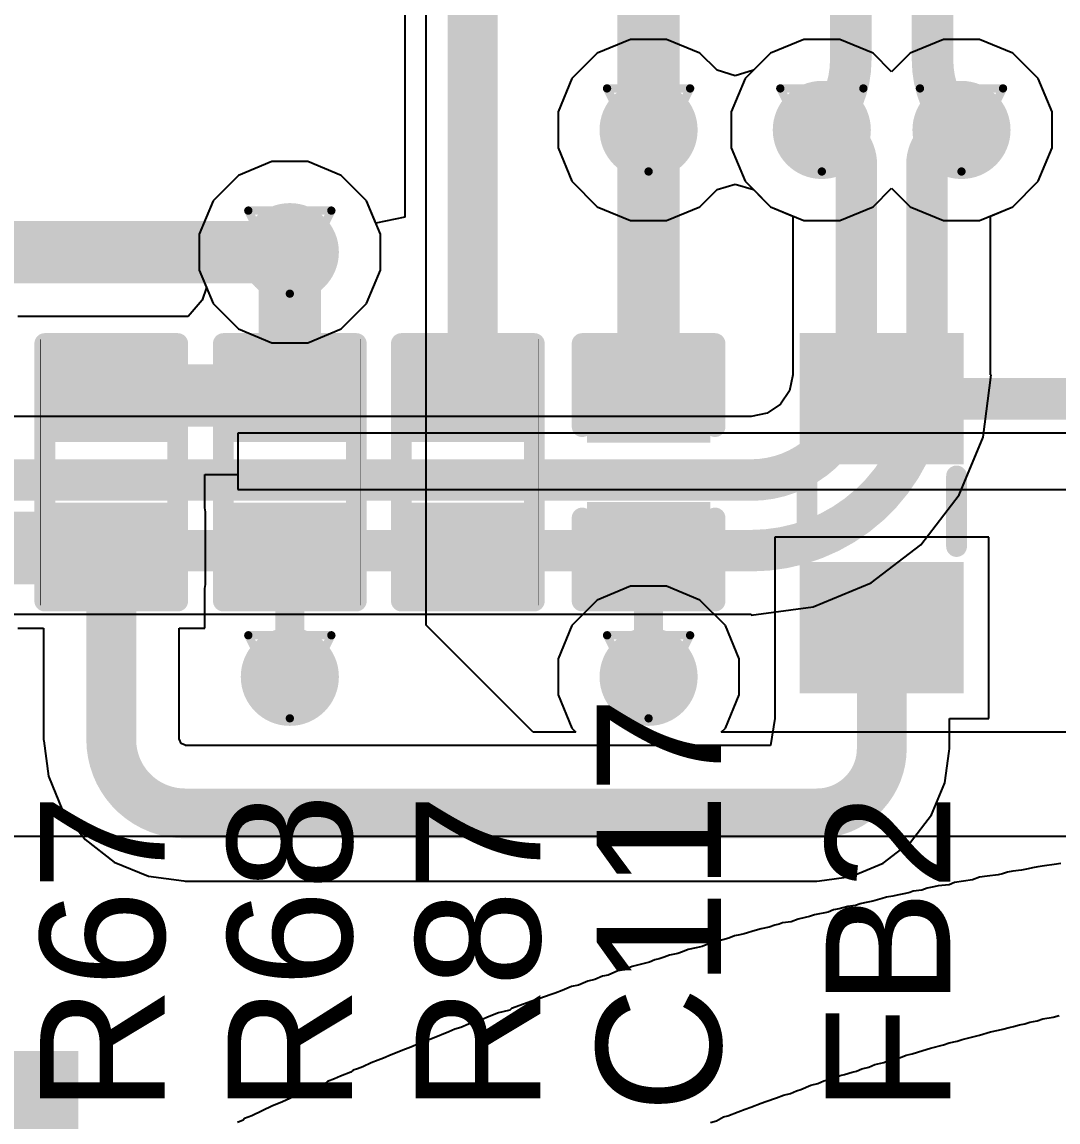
# Model space of a CAD drawing. Header units: inches. Extents: x 0 to 211, y 0 to 201.
# Drawn here: x 2.5556 to 2.8051, y 1.1262 to 1.391 of the extents above; entities that cross this region are included whole.
import ezdxf

# ---------------------------------------------------------------- set-up
doc = ezdxf.new("R2010")
doc.units = ezdxf.units.IN
doc.header["$MEASUREMENT"] = 0
for name, color, linetype in [('Bottom Layer', 5, 'Continuous'), ('Bottom Overlay', 54, 'Continuous'), ('Drill Drawing', 1, 'Continuous'), ('Layer 1', 16, 'Continuous'), ('Layer 2', 76, 'Continuous'), ('Top Layer', 1, 'Continuous'), ('Top Overlay', 2, 'Continuous'), ('Top Paste', 8, 'Continuous'), ('Top Solder', 216, 'Continuous'), ('Via Holes', 16, 'Continuous')]:
    doc.layers.add(name, color=color, linetype=linetype)
doc.styles.add('Arial', font='', dxfattribs={"height": 0.2})
doc.styles.add('Arial Black_Bold', font='', dxfattribs={"height": 0.2})
doc.styles.get('Arial').set_extended_font_data('Arial')
doc.styles.get('Arial Black_Bold').set_extended_font_data('Arial Black', bold=True)

# ---------------------------------------------------------------- blocks, each defined once
blk = doc.blocks.new('R___0402_112')
at = {"layer": 'Top Layer'}
for points in [[(-0.0275, -0.0125), (-0.0275, 0.0125), (-0.0095, 0.0125), (-0.0095, -0.0125)], [(0.0095, -0.0125), (0.0095, 0.0125), (0.0275, 0.0125), (0.0275, -0.0125)]]:
    blk.add_hatch(color=1, dxfattribs=at).paths.add_polyline_path(points)
at = {"layer": 'Top Paste'}
for points in [[(-0.0275, -0.0125), (-0.0275, 0.0125), (-0.0095, 0.0125), (-0.0095, -0.0125)], [(0.0095, -0.0125), (0.0095, 0.0125), (0.0275, 0.0125), (0.0275, -0.0125)]]:
    blk.add_hatch(color=8, dxfattribs=at).paths.add_polyline_path(points)
at = {"layer": 'Top Solder'}
for points in [[(-0.02967, -0.01467), (-0.02967, 0.01467), (-0.00733, 0.01467), (-0.00733, -0.01467)], [(0.00733, -0.01467), (0.00733, 0.01467), (0.02967, 0.01467), (0.02967, -0.01467)]]:
    blk.add_hatch(color=216, dxfattribs=at).paths.add_polyline_path(points)
at = {"layer": 'Top Overlay'}
for points in [[(-0.031, 0.016, 0.005, 0.005, 0), (-0.031, -0.016, 0.005, 0.005, 0)], [(-0.031, 0.016, 0.005, 0.005, 0), (0.031, 0.016, 0.005, 0.005, 0)], [(0.031, 0.016, 0.005, 0.005, 0), (0.031, -0.016, 0.005, 0.005, 0)], [(0.031, -0.016, 0.005, 0.005, 0), (-0.031, -0.016, 0.005, 0.005, 0)], [(-0.032, -0.017, 0.000127, 0.000127, 0), (0.032, -0.017, 0.000127, 0.000127, 0)]]:
    blk.add_lwpolyline(points, format="xyseb", dxfattribs=at)
for points in [[(-0.03225, 0.016, 0.0025, 0.0025, 1), (-0.02975, 0.016, 0.0025, 0.0025, 1)], [(-0.03225, 0.016, 0.0025, 0.0025, 1), (-0.02975, 0.016, 0.0025, 0.0025, 1)], [(0.02975, 0.016, 0.0025, 0.0025, 1), (0.03225, 0.016, 0.0025, 0.0025, 1)], [(0.02975, 0.016, 0.0025, 0.0025, 1), (0.03225, 0.016, 0.0025, 0.0025, 1)], [(-0.03225, -0.016, 0.0025, 0.0025, 1), (-0.02975, -0.016, 0.0025, 0.0025, 1)], [(-0.03225, -0.016, 0.0025, 0.0025, 1), (-0.02975, -0.016, 0.0025, 0.0025, 1)], [(0.02975, -0.016, 0.0025, 0.0025, 1), (0.03225, -0.016, 0.0025, 0.0025, 1)], [(0.02975, -0.016, 0.0025, 0.0025, 1), (0.03225, -0.016, 0.0025, 0.0025, 1)], [(-0.03203, -0.017, 0.0000635, 0.0000635, 1), (-0.03197, -0.017, 0.0000635, 0.0000635, 1)], [(0.03197, -0.017, 0.0000635, 0.0000635, 1), (0.03203, -0.017, 0.0000635, 0.0000635, 1)]]:
    blk.add_lwpolyline(points, format="xyseb", close=True, dxfattribs=at)
blk = doc.blocks.new('R___0402_131')
at = {"layer": 'Top Layer'}
for points in [[(-0.0275, -0.0125), (-0.0275, 0.0125), (-0.0095, 0.0125), (-0.0095, -0.0125)], [(0.0095, -0.0125), (0.0095, 0.0125), (0.0275, 0.0125), (0.0275, -0.0125)]]:
    blk.add_hatch(color=1, dxfattribs=at).paths.add_polyline_path(points)
at = {"layer": 'Top Paste'}
for points in [[(-0.0275, -0.0125), (-0.0275, 0.0125), (-0.0095, 0.0125), (-0.0095, -0.0125)], [(0.0095, -0.0125), (0.0095, 0.0125), (0.0275, 0.0125), (0.0275, -0.0125)]]:
    blk.add_hatch(color=8, dxfattribs=at).paths.add_polyline_path(points)
at = {"layer": 'Top Solder'}
for points in [[(-0.02967, -0.01467), (-0.02967, 0.01467), (-0.00733, 0.01467), (-0.00733, -0.01467)], [(0.00733, -0.01467), (0.00733, 0.01467), (0.02967, 0.01467), (0.02967, -0.01467)]]:
    blk.add_hatch(color=216, dxfattribs=at).paths.add_polyline_path(points)
at = {"layer": 'Top Overlay'}
for points in [[(-0.031, 0.016, 0.005, 0.005, 0), (-0.031, -0.016, 0.005, 0.005, 0)], [(-0.031, 0.016, 0.005, 0.005, 0), (0.031, 0.016, 0.005, 0.005, 0)], [(0.031, 0.016, 0.005, 0.005, 0), (0.031, -0.016, 0.005, 0.005, 0)], [(-0.031, -0.016, 0.005, 0.005, 0), (0.031, -0.016, 0.005, 0.005, 0)], [(-0.032, -0.017, 0.000127, 0.000127, 0), (0.032, -0.017, 0.000127, 0.000127, 0)]]:
    blk.add_lwpolyline(points, format="xyseb", dxfattribs=at)
for points in [[(-0.03225, 0.016, 0.0025, 0.0025, 1), (-0.02975, 0.016, 0.0025, 0.0025, 1)], [(-0.03225, 0.016, 0.0025, 0.0025, 1), (-0.02975, 0.016, 0.0025, 0.0025, 1)], [(0.02975, 0.016, 0.0025, 0.0025, 1), (0.03225, 0.016, 0.0025, 0.0025, 1)], [(0.02975, 0.016, 0.0025, 0.0025, 1), (0.03225, 0.016, 0.0025, 0.0025, 1)], [(-0.03225, -0.016, 0.0025, 0.0025, 1), (-0.02975, -0.016, 0.0025, 0.0025, 1)], [(-0.03225, -0.016, 0.0025, 0.0025, 1), (-0.02975, -0.016, 0.0025, 0.0025, 1)], [(0.02975, -0.016, 0.0025, 0.0025, 1), (0.03225, -0.016, 0.0025, 0.0025, 1)], [(0.02975, -0.016, 0.0025, 0.0025, 1), (0.03225, -0.016, 0.0025, 0.0025, 1)], [(-0.03203, -0.017, 0.0000635, 0.0000635, 1), (-0.03197, -0.017, 0.0000635, 0.0000635, 1)], [(0.03197, -0.017, 0.0000635, 0.0000635, 1), (0.03203, -0.017, 0.0000635, 0.0000635, 1)]]:
    blk.add_lwpolyline(points, format="xyseb", close=True, dxfattribs=at)
blk = doc.blocks.new('R___0402_132')
at = {"layer": 'Top Layer'}
for points in [[(-0.0275, -0.0125), (-0.0275, 0.0125), (-0.0095, 0.0125), (-0.0095, -0.0125)], [(0.0095, -0.0125), (0.0095, 0.0125), (0.0275, 0.0125), (0.0275, -0.0125)]]:
    blk.add_hatch(color=1, dxfattribs=at).paths.add_polyline_path(points)
at = {"layer": 'Top Paste'}
for points in [[(-0.0275, -0.0125), (-0.0275, 0.0125), (-0.0095, 0.0125), (-0.0095, -0.0125)], [(0.0095, -0.0125), (0.0095, 0.0125), (0.0275, 0.0125), (0.0275, -0.0125)]]:
    blk.add_hatch(color=8, dxfattribs=at).paths.add_polyline_path(points)
at = {"layer": 'Top Solder'}
for points in [[(-0.02967, -0.01467), (-0.02967, 0.01467), (-0.00733, 0.01467), (-0.00733, -0.01467)], [(0.00733, -0.01467), (0.00733, 0.01467), (0.02967, 0.01467), (0.02967, -0.01467)]]:
    blk.add_hatch(color=216, dxfattribs=at).paths.add_polyline_path(points)
at = {"layer": 'Top Overlay'}
for points in [[(-0.031, -0.016, 0.005, 0.005, 0), (-0.031, 0.016, 0.005, 0.005, 0)], [(0.031, 0.016, 0.005, 0.005, 0), (-0.031, 0.016, 0.005, 0.005, 0)], [(0.031, -0.016, 0.005, 0.005, 0), (0.031, 0.016, 0.005, 0.005, 0)], [(0.031, -0.016, 0.005, 0.005, 0), (-0.031, -0.016, 0.005, 0.005, 0)], [(0.032, -0.017, 0.000127, 0.000127, 0), (-0.032, -0.017, 0.000127, 0.000127, 0)]]:
    blk.add_lwpolyline(points, format="xyseb", dxfattribs=at)
for points in [[(-0.03225, 0.016, 0.0025, 0.0025, 1), (-0.02975, 0.016, 0.0025, 0.0025, 1)], [(-0.03225, 0.016, 0.0025, 0.0025, 1), (-0.02975, 0.016, 0.0025, 0.0025, 1)], [(0.02975, 0.016, 0.0025, 0.0025, 1), (0.03225, 0.016, 0.0025, 0.0025, 1)], [(0.02975, 0.016, 0.0025, 0.0025, 1), (0.03225, 0.016, 0.0025, 0.0025, 1)], [(-0.03225, -0.016, 0.0025, 0.0025, 1), (-0.02975, -0.016, 0.0025, 0.0025, 1)], [(-0.03225, -0.016, 0.0025, 0.0025, 1), (-0.02975, -0.016, 0.0025, 0.0025, 1)], [(0.02975, -0.016, 0.0025, 0.0025, 1), (0.03225, -0.016, 0.0025, 0.0025, 1)], [(0.02975, -0.016, 0.0025, 0.0025, 1), (0.03225, -0.016, 0.0025, 0.0025, 1)], [(-0.03203, -0.017, 0.0000635, 0.0000635, 1), (-0.03197, -0.017, 0.0000635, 0.0000635, 1)], [(0.03197, -0.017, 0.0000635, 0.0000635, 1), (0.03203, -0.017, 0.0000635, 0.0000635, 1)]]:
    blk.add_lwpolyline(points, format="xyseb", close=True, dxfattribs=at)
blk = doc.blocks.new('IND_0603__1608_M_______230')
at = {"layer": 'Top Layer'}
for points in [[(-0.03937, 0.01575), (-0.01575, 0.01575), (-0.01575, -0.01575), (-0.03937, -0.01575)], [(0.01575, 0.01575), (0.03937, 0.01575), (0.03937, -0.01575), (0.01575, -0.01575)]]:
    blk.add_hatch(color=1, dxfattribs=at).paths.add_polyline_path(points)
at = {"layer": 'Top Paste'}
for points in [[(-0.03937, 0.01575), (-0.01575, 0.01575), (-0.01575, -0.01575), (-0.03937, -0.01575)], [(0.01575, 0.01575), (0.03937, 0.01575), (0.03937, -0.01575), (0.01575, -0.01575)]]:
    blk.add_hatch(color=8, dxfattribs=at).paths.add_polyline_path(points)
at = {"layer": 'Top Solder'}
for points in [[(-0.04337, 0.01975), (-0.01175, 0.01975), (-0.01175, -0.01975), (-0.04337, -0.01975)], [(0.01175, 0.01975), (0.04337, 0.01975), (0.04337, -0.01975), (0.01175, -0.01975)]]:
    blk.add_hatch(color=216, dxfattribs=at).paths.add_polyline_path(points)
at = {"layer": 'Top Overlay'}
for points in [[(0.009, 0.018, 0.005, 0.005, 0), (-0.008, 0.018, 0.005, 0.005, 0)], [(0.009, -0.018, 0.005, 0.005, 0), (-0.008, -0.018, 0.005, 0.005, 0)]]:
    blk.add_lwpolyline(points, format="xyseb", dxfattribs=at)
for points in [[(-0.00925, 0.018, 0.0025, 0.0025, 1), (-0.00675, 0.018, 0.0025, 0.0025, 1)], [(0.00775, 0.018, 0.0025, 0.0025, 1), (0.01025, 0.018, 0.0025, 0.0025, 1)], [(-0.00925, -0.018, 0.0025, 0.0025, 1), (-0.00675, -0.018, 0.0025, 0.0025, 1)], [(0.00775, -0.018, 0.0025, 0.0025, 1), (0.01025, -0.018, 0.0025, 0.0025, 1)]]:
    blk.add_lwpolyline(points, format="xyseb", close=True, dxfattribs=at)
blk = doc.blocks.new('C___0402_273')
at = {"layer": 'Top Layer'}
for points in [[(-0.0275, -0.0125), (-0.0275, 0.0125), (-0.0095, 0.0125), (-0.0095, -0.0125)], [(0.0095, -0.0125), (0.0095, 0.0125), (0.0275, 0.0125), (0.0275, -0.0125)]]:
    blk.add_hatch(color=1, dxfattribs=at).paths.add_polyline_path(points)
at = {"layer": 'Top Paste'}
for points in [[(-0.0275, -0.0125), (-0.0275, 0.0125), (-0.0095, 0.0125), (-0.0095, -0.0125)], [(0.0095, -0.0125), (0.0095, 0.0125), (0.0275, 0.0125), (0.0275, -0.0125)]]:
    blk.add_hatch(color=8, dxfattribs=at).paths.add_polyline_path(points)
at = {"layer": 'Top Solder'}
for points in [[(-0.02986, -0.01486), (-0.02986, 0.01486), (-0.00714, 0.01486), (-0.00714, -0.01486)], [(0.00714, -0.01486), (0.00714, 0.01486), (0.02986, 0.01486), (0.02986, -0.01486)]]:
    blk.add_hatch(color=216, dxfattribs=at).paths.add_polyline_path(points)
at = {"layer": 'Top Overlay'}
for points in [[(-0.031, 0.016, 0.005, 0.005, 0), (-0.011, 0.016, 0.005, 0.005, 0)], [(-0.031, 0.016, 0.005, 0.005, 0), (-0.031, -0.016, 0.005, 0.005, 0)], [(0.011, 0.016, 0.005, 0.005, 0), (0.031, 0.016, 0.005, 0.005, 0)], [(0.031, 0.016, 0.005, 0.005, 0), (0.031, -0.016, 0.005, 0.005, 0)], [(-0.011, -0.016, 0.005, 0.005, 0), (-0.031, -0.016, 0.005, 0.005, 0)], [(0.031, -0.016, 0.005, 0.005, 0), (0.011, -0.016, 0.005, 0.005, 0)]]:
    blk.add_lwpolyline(points, format="xyseb", dxfattribs=at)
for points in [[(-0.03225, 0.016, 0.0025, 0.0025, 1), (-0.02975, 0.016, 0.0025, 0.0025, 1)], [(-0.03225, 0.016, 0.0025, 0.0025, 1), (-0.02975, 0.016, 0.0025, 0.0025, 1)], [(-0.01225, 0.016, 0.0025, 0.0025, 1), (-0.00975, 0.016, 0.0025, 0.0025, 1)], [(0.00975, 0.016, 0.0025, 0.0025, 1), (0.01225, 0.016, 0.0025, 0.0025, 1)], [(0.02975, 0.016, 0.0025, 0.0025, 1), (0.03225, 0.016, 0.0025, 0.0025, 1)], [(0.02975, 0.016, 0.0025, 0.0025, 1), (0.03225, 0.016, 0.0025, 0.0025, 1)], [(-0.03225, -0.016, 0.0025, 0.0025, 1), (-0.02975, -0.016, 0.0025, 0.0025, 1)], [(-0.03225, -0.016, 0.0025, 0.0025, 1), (-0.02975, -0.016, 0.0025, 0.0025, 1)], [(-0.01225, -0.016, 0.0025, 0.0025, 1), (-0.00975, -0.016, 0.0025, 0.0025, 1)], [(0.00975, -0.016, 0.0025, 0.0025, 1), (0.01225, -0.016, 0.0025, 0.0025, 1)], [(0.02975, -0.016, 0.0025, 0.0025, 1), (0.03225, -0.016, 0.0025, 0.0025, 1)], [(0.02975, -0.016, 0.0025, 0.0025, 1), (0.03225, -0.016, 0.0025, 0.0025, 1)]]:
    blk.add_lwpolyline(points, format="xyseb", close=True, dxfattribs=at)

msp = doc.modelspace()

# ---------------------------------------------------------------- hatches: boundary and pattern name
at = {"layer": 'Bottom Layer'}
h = msp.add_hatch(color=5, dxfattribs=at)
edge = h.paths.add_edge_path()
edge.add_arc((2.70652, 1.365), 0.01181, 0, 360)
h = msp.add_hatch(color=5, dxfattribs=at)
edge = h.paths.add_edge_path()
edge.add_arc((2.74823, 1.365), 0.01181, 0, 360)
h = msp.add_hatch(color=5, dxfattribs=at)
edge = h.paths.add_edge_path()
edge.add_arc((2.78186, 1.365), 0.01181, 0, 360)
h = msp.add_hatch(color=5, dxfattribs=at)
edge = h.paths.add_edge_path()
edge.add_arc((2.62014, 1.33558), 0.01181, 0, 360)
h = msp.add_hatch(color=5, dxfattribs=at)
edge = h.paths.add_edge_path()
edge.add_arc((2.62014, 1.23334), 0.01181, 0, 360)
h = msp.add_hatch(color=5, dxfattribs=at)
edge = h.paths.add_edge_path()
edge.add_arc((2.70652, 1.23334), 0.01181, 0, 360)
at = {"layer": 'Layer 1'}
h = msp.add_hatch(color=16, dxfattribs=at)
edge = h.paths.add_edge_path()
edge.add_arc((2.70652, 1.365), 0.01181, 0, 360)
h = msp.add_hatch(color=16, dxfattribs=at)
edge = h.paths.add_edge_path()
edge.add_arc((2.74823, 1.365), 0.01181, 0, 360)
h = msp.add_hatch(color=16, dxfattribs=at)
edge = h.paths.add_edge_path()
edge.add_arc((2.78186, 1.365), 0.01181, 0, 360)
h = msp.add_hatch(color=16, dxfattribs=at)
edge = h.paths.add_edge_path()
edge.add_arc((2.62014, 1.33558), 0.01181, 0, 360)
h = msp.add_hatch(color=16, dxfattribs=at)
edge = h.paths.add_edge_path()
edge.add_arc((2.62014, 1.23334), 0.01181, 0, 360)
h = msp.add_hatch(color=16, dxfattribs=at)
edge = h.paths.add_edge_path()
edge.add_arc((2.70652, 1.23334), 0.01181, 0, 360)
at = {"layer": 'Layer 2'}
h = msp.add_hatch(color=76, dxfattribs=at)
edge = h.paths.add_edge_path()
edge.add_arc((2.70652, 1.365), 0.01181, 0, 360)
h = msp.add_hatch(color=76, dxfattribs=at)
edge = h.paths.add_edge_path()
edge.add_arc((2.74823, 1.365), 0.01181, 0, 360)
h = msp.add_hatch(color=76, dxfattribs=at)
edge = h.paths.add_edge_path()
edge.add_arc((2.78186, 1.365), 0.01181, 0, 360)
h = msp.add_hatch(color=76, dxfattribs=at)
edge = h.paths.add_edge_path()
edge.add_arc((2.62014, 1.33558), 0.01181, 0, 360)
h = msp.add_hatch(color=76, dxfattribs=at)
edge = h.paths.add_edge_path()
edge.add_arc((2.62014, 1.23334), 0.01181, 0, 360)
h = msp.add_hatch(color=76, dxfattribs=at)
edge = h.paths.add_edge_path()
edge.add_arc((2.70652, 1.23334), 0.01181, 0, 360)
at = {"layer": 'Top Layer'}
h = msp.add_hatch(color=1, dxfattribs=at)
edge = h.paths.add_edge_path()
edge.add_arc((2.70652, 1.365), 0.01181, 0, 360)
h = msp.add_hatch(color=1, dxfattribs=at)
edge = h.paths.add_edge_path()
edge.add_arc((2.74823, 1.365), 0.01181, 0, 360)
h = msp.add_hatch(color=1, dxfattribs=at)
edge = h.paths.add_edge_path()
edge.add_arc((2.78186, 1.365), 0.01181, 0, 360)
h = msp.add_hatch(color=1, dxfattribs=at)
edge = h.paths.add_edge_path()
edge.add_arc((2.62014, 1.33558), 0.01181, 0, 360)
msp.add_hatch(color=1, dxfattribs=at).paths.add_polyline_path([(2.422, 1.25558), (2.58964, 1.25558), (2.58964, 1.27308), (2.422, 1.27308)])
h = msp.add_hatch(color=1, dxfattribs=at)
edge = h.paths.add_edge_path()
edge.add_arc((2.62014, 1.23334), 0.01181, 0, 360)
h = msp.add_hatch(color=1, dxfattribs=at)
edge = h.paths.add_edge_path()
edge.add_arc((2.70652, 1.23334), 0.01181, 0, 360)
at = {"layer": 'Via Holes'}
h = msp.add_hatch(color=7, dxfattribs=at)
edge = h.paths.add_edge_path()
edge.add_arc((2.70652, 1.365), 0.00591, 0, 360)
h = msp.add_hatch(color=7, dxfattribs=at)
edge = h.paths.add_edge_path()
edge.add_arc((2.74823, 1.365), 0.00591, 0, 360)
h = msp.add_hatch(color=7, dxfattribs=at)
edge = h.paths.add_edge_path()
edge.add_arc((2.78186, 1.365), 0.00591, 0, 360)
h = msp.add_hatch(color=7, dxfattribs=at)
edge = h.paths.add_edge_path()
edge.add_arc((2.62014, 1.33558), 0.00591, 0, 360)
h = msp.add_hatch(color=7, dxfattribs=at)
edge = h.paths.add_edge_path()
edge.add_arc((2.62014, 1.23334), 0.00591, 0, 360)
h = msp.add_hatch(color=7, dxfattribs=at)
edge = h.paths.add_edge_path()
edge.add_arc((2.70652, 1.23334), 0.00591, 0, 360)

# ---------------------------------------------------------------- linework, layer by layer
at = {"layer": 'Bottom Layer'}
for p, q in [((2.70218, 1.38681), (2.69416, 1.38349)), ((2.71086, 1.38681), (2.70218, 1.38681)), ((2.71887, 1.38349), (2.71086, 1.38681)), ((2.7439, 1.38681), (2.73588, 1.38349)), ((2.75257, 1.38681), (2.7439, 1.38681)), ((2.76059, 1.38349), (2.75257, 1.38681)), ((2.77752, 1.38681), (2.7695, 1.38349)), ((2.78619, 1.38681), (2.77752, 1.38681)), ((2.79421, 1.38349), (2.78619, 1.38681)), ((2.69416, 1.38349), (2.68803, 1.37735)), ((2.723, 1.37936), (2.71887, 1.38349)), ((2.73588, 1.38349), (2.73175, 1.37936)), ((2.76504, 1.37903), (2.76059, 1.38349)), ((2.7695, 1.38349), (2.76504, 1.37903)), ((2.80035, 1.37735), (2.79421, 1.38349)), ((2.68803, 1.37735), (2.68471, 1.36934)), ((2.72738, 1.37806), (2.723, 1.37936)), ((2.73175, 1.37936), (2.72738, 1.37806)), ((2.80367, 1.36934), (2.80035, 1.37735)), ((2.68471, 1.36934), (2.68471, 1.36066)), ((2.80367, 1.36066), (2.80367, 1.36934)), ((2.68471, 1.36066), (2.68803, 1.35265)), ((2.80035, 1.35265), (2.80367, 1.36066)), ((2.6158, 1.35739), (2.60778, 1.35407)), ((2.62448, 1.35739), (2.6158, 1.35739)), ((2.63249, 1.35407), (2.62448, 1.35739)), ((2.60778, 1.35407), (2.60165, 1.34793)), ((2.63863, 1.34793), (2.63249, 1.35407)), ((2.68803, 1.35265), (2.69416, 1.34651)), ((2.71887, 1.34651), (2.723, 1.35064)), ((2.723, 1.35064), (2.72738, 1.35194)), ((2.72738, 1.35194), (2.73175, 1.35064)), ((2.73175, 1.35064), (2.73588, 1.34651)), ((2.79421, 1.34651), (2.80035, 1.35265)), ((2.60165, 1.34793), (2.59833, 1.33992)), ((2.64195, 1.33992), (2.63863, 1.34793)), ((2.69416, 1.34651), (2.70218, 1.34319)), ((2.71086, 1.34319), (2.71887, 1.34651)), ((2.73588, 1.34651), (2.74125, 1.34428)), ((2.78884, 1.34428), (2.79421, 1.34651)), ((2.70218, 1.34319), (2.71086, 1.34319)), ((2.74125, 1.34428), (2.74125, 1.30604)), ((2.78884, 1.30604), (2.78884, 1.34428)), ((2.59833, 1.33992), (2.59833, 1.33124)), ((2.64195, 1.33124), (2.64195, 1.33992)), ((2.59833, 1.33124), (2.60165, 1.32322)), ((2.63863, 1.32322), (2.64195, 1.33124)), ((2.60165, 1.32322), (2.60778, 1.31709)), ((2.63249, 1.31709), (2.63863, 1.32322)), ((2.60778, 1.31709), (2.6158, 1.31377)), ((2.62448, 1.31377), (2.63249, 1.31709)), ((2.6158, 1.31377), (2.62448, 1.31377)), ((2.74124, 1.30604), (2.74047, 1.3022)), ((2.74125, 1.30604), (2.74124, 1.30604)), ((2.78707, 1.29107), (2.78904, 1.30604)), ((2.78904, 1.30604), (2.78884, 1.30604)), ((2.74047, 1.3022), (2.7383, 1.29895)), ((2.7383, 1.29895), (2.73505, 1.29678)), ((2.73121, 1.296), (2.41359, 1.296)), ((2.73505, 1.29678), (2.73121, 1.29602)), ((2.73121, 1.29602), (2.73121, 1.296)), ((2.78129, 1.27713), (2.78707, 1.29107)), ((2.7721, 1.26515), (2.78129, 1.27713)), ((2.76013, 1.25596), (2.7721, 1.26515)), ((2.74618, 1.25018), (2.76013, 1.25596)), ((2.73121, 1.24821), (2.74618, 1.25018)), ((2.41359, 1.24841), (2.73121, 1.24841)), ((2.73121, 1.24841), (2.73121, 1.24821))]:
    msp.add_line(p, q, dxfattribs=at)
for points in [[(2.74823, 1.365, 0.01, 0.01, -0.414214), (2.75654, 1.35669, 0.01, 0.01, 0)], [(2.77354, 1.35669, 0.01, 0.01, -0.414214), (2.78186, 1.365, 0.01, 0.01, 0)], [(2.75654, 1.30604, 0.01, 0.01, 0), (2.75654, 1.35669, 0.01, 0.01, 0)], [(2.77354, 1.30604, 0.01, 0.01, 0), (2.77354, 1.35669, 0.01, 0.01, 0)], [(2.77354, 1.30604, 0.01, 0.01, -0.414214), (2.73121, 1.26371, 0.01, 0.01, 0)], [(2.75654, 1.30604, 0.01, 0.01, -0.414214), (2.73121, 1.28071, 0.01, 0.01, 0)], [(2.43857, 1.28071, 0.01, 0.01, 0), (2.60459, 1.28071, 0.01, 0.01, 0)], [(2.60459, 1.28071, 0.01, 0.01, 0), (2.73121, 1.28071, 0.01, 0.01, 0)], [(2.41359, 1.26371, 0.01, 0.01, 0), (2.73121, 1.26371, 0.01, 0.01, 0)]]:
    msp.add_lwpolyline(points, format="xyseb", dxfattribs=at)
for points in [[(2.74573, 1.365, 0.005, 0.005, 1), (2.75073, 1.365, 0.005, 0.005, 1)], [(2.77936, 1.365, 0.005, 0.005, 1), (2.78436, 1.365, 0.005, 0.005, 1)], [(2.75404, 1.35669, 0.005, 0.005, 1), (2.75904, 1.35669, 0.005, 0.005, 1)], [(2.75404, 1.35669, 0.005, 0.005, 1), (2.75904, 1.35669, 0.005, 0.005, 1)], [(2.77104, 1.35669, 0.005, 0.005, 1), (2.77604, 1.35669, 0.005, 0.005, 1)], [(2.77104, 1.35669, 0.005, 0.005, 1), (2.77604, 1.35669, 0.005, 0.005, 1)], [(2.75404, 1.30604, 0.005, 0.005, 1), (2.75904, 1.30604, 0.005, 0.005, 1)], [(2.75404, 1.30604, 0.005, 0.005, 1), (2.75904, 1.30604, 0.005, 0.005, 1)], [(2.77104, 1.30604, 0.005, 0.005, 1), (2.77604, 1.30604, 0.005, 0.005, 1)], [(2.77104, 1.30604, 0.005, 0.005, 1), (2.77604, 1.30604, 0.005, 0.005, 1)], [(2.60209, 1.28071, 0.005, 0.005, 1), (2.60709, 1.28071, 0.005, 0.005, 1)], [(2.60209, 1.28071, 0.005, 0.005, 1), (2.60709, 1.28071, 0.005, 0.005, 1)], [(2.72871, 1.28071, 0.005, 0.005, 1), (2.73371, 1.28071, 0.005, 0.005, 1)], [(2.72871, 1.28071, 0.005, 0.005, 1), (2.73371, 1.28071, 0.005, 0.005, 1)], [(2.72871, 1.26371, 0.005, 0.005, 1), (2.73371, 1.26371, 0.005, 0.005, 1)], [(2.72871, 1.26371, 0.005, 0.005, 1), (2.73371, 1.26371, 0.005, 0.005, 1)]]:
    msp.add_lwpolyline(points, format="xyseb", close=True, dxfattribs=at)
at = {"layer": 'Bottom Overlay'}
for p, q in [((2.79422, 1.18656), (2.7929, 1.18629)), ((2.79631, 1.18682), (2.79422, 1.18656)), ((2.79789, 1.18708), (2.79631, 1.18682)), ((2.79894, 1.18734), (2.79789, 1.18708)), ((2.80025, 1.1876), (2.79894, 1.18734)), ((2.80182, 1.18787), (2.80025, 1.1876)), ((2.80418, 1.18813), (2.80182, 1.18787)), ((2.80576, 1.18839), (2.80418, 1.18813)), ((2.78018, 1.1838), (2.77887, 1.18328)), ((2.78451, 1.18446), (2.78018, 1.1838)), ((2.78621, 1.18511), (2.78451, 1.18446)), ((2.78805, 1.18537), (2.78621, 1.18511)), ((2.79067, 1.18564), (2.78805, 1.18537)), ((2.79172, 1.1859), (2.79067, 1.18564)), ((2.7929, 1.18629), (2.79172, 1.1859)), ((2.76837, 1.18118), (2.76641, 1.18078)), ((2.76942, 1.18144), (2.76837, 1.18118)), ((2.77021, 1.1817), (2.76942, 1.18144)), ((2.77231, 1.18196), (2.77021, 1.1817)), ((2.77362, 1.18249), (2.77231, 1.18196)), ((2.7752, 1.18275), (2.77362, 1.18249)), ((2.77624, 1.18301), (2.7752, 1.18275)), ((2.77887, 1.18328), (2.77624, 1.18301)), ((2.75749, 1.17868), (2.75631, 1.17829)), ((2.75854, 1.17895), (2.75749, 1.17868)), ((2.7605, 1.17934), (2.75854, 1.17895)), ((2.76273, 1.18), (2.7605, 1.17934)), ((2.76378, 1.18026), (2.76273, 1.18)), ((2.76536, 1.18052), (2.76378, 1.18026)), ((2.76641, 1.18078), (2.76536, 1.18052)), ((2.74647, 1.17606), (2.74529, 1.17567)), ((2.74975, 1.17672), (2.74647, 1.17606)), ((2.75106, 1.17724), (2.74975, 1.17672)), ((2.75237, 1.1775), (2.75106, 1.17724)), ((2.75447, 1.17803), (2.75237, 1.1775)), ((2.75631, 1.17829), (2.75447, 1.17803)), ((2.73689, 1.17357), (2.73558, 1.17304)), ((2.73794, 1.17383), (2.73689, 1.17357)), ((2.73873, 1.17409), (2.73794, 1.17383)), ((2.74083, 1.17436), (2.73873, 1.17409)), ((2.74253, 1.17501), (2.74083, 1.17436)), ((2.74424, 1.17541), (2.74253, 1.17501)), ((2.74529, 1.17567), (2.74424, 1.17541)), ((2.72719, 1.17095), (2.72587, 1.17042)), ((2.7285, 1.17121), (2.72719, 1.17095)), ((2.72955, 1.17147), (2.7285, 1.17121)), ((2.73217, 1.17226), (2.72955, 1.17147)), ((2.73361, 1.17265), (2.73217, 1.17226)), ((2.73558, 1.17304), (2.73361, 1.17265)), ((2.718, 1.16806), (2.71604, 1.16767)), ((2.71945, 1.16845), (2.718, 1.16806)), ((2.72115, 1.16911), (2.71945, 1.16845)), ((2.72299, 1.16963), (2.72115, 1.16911)), ((2.72587, 1.17042), (2.72299, 1.16963)), ((2.70908, 1.16544), (2.70803, 1.16517)), ((2.71026, 1.16583), (2.70908, 1.16544)), ((2.71158, 1.16635), (2.71026, 1.16583)), ((2.71354, 1.16675), (2.71158, 1.16635)), ((2.71472, 1.16714), (2.71354, 1.16675)), ((2.71604, 1.16767), (2.71472, 1.16714)), ((2.70069, 1.16281), (2.69911, 1.16255)), ((2.70253, 1.1636), (2.70069, 1.16281)), ((2.70672, 1.16465), (2.70253, 1.1636)), ((2.70803, 1.16517), (2.70672, 1.16465)), ((2.6919, 1.16006), (2.68967, 1.15914)), ((2.69361, 1.16045), (2.6919, 1.16006)), ((2.69544, 1.16124), (2.69361, 1.16045)), ((2.69675, 1.1615), (2.69544, 1.16124)), ((2.69911, 1.16255), (2.69675, 1.1615)), ((2.68574, 1.15783), (2.68403, 1.15717)), ((2.68797, 1.15875), (2.68574, 1.15783)), ((2.68967, 1.15914), (2.68797, 1.15875)), ((2.67813, 1.15521), (2.67642, 1.15455)), ((2.68036, 1.15586), (2.67813, 1.15521)), ((2.68285, 1.15678), (2.68036, 1.15586)), ((2.68403, 1.15717), (2.68285, 1.15678)), ((2.67039, 1.15245), (2.66816, 1.15153)), ((2.67144, 1.15271), (2.67039, 1.15245)), ((2.67314, 1.15311), (2.67144, 1.15271)), ((2.67354, 1.1535), (2.67314, 1.15311)), ((2.67642, 1.15455), (2.67354, 1.1535)), ((2.66317, 1.1497), (2.66134, 1.14891)), ((2.66449, 1.15022), (2.66317, 1.1497)), ((2.66632, 1.15075), (2.66449, 1.15022)), ((2.66816, 1.15153), (2.66632, 1.15075)), ((2.79435, 1.14917), (2.79579, 1.14956)), ((2.79579, 1.14956), (2.7971, 1.14983)), ((2.7971, 1.14983), (2.79828, 1.15022)), ((2.79828, 1.15022), (2.80012, 1.15048)), ((2.80012, 1.15048), (2.80143, 1.15101)), ((2.80143, 1.15101), (2.80392, 1.1514)), ((2.80392, 1.1514), (2.80536, 1.15179)), ((2.65845, 1.14786), (2.65452, 1.14629)), ((2.65989, 1.14852), (2.65845, 1.14786)), ((2.66134, 1.14891), (2.65989, 1.14852)), ((2.78202, 1.14602), (2.78621, 1.14707)), ((2.78621, 1.14707), (2.78884, 1.14786)), ((2.78884, 1.14786), (2.7908, 1.14825)), ((2.7908, 1.14825), (2.79185, 1.14852)), ((2.79185, 1.14852), (2.7933, 1.14891)), ((2.7933, 1.14891), (2.79435, 1.14917)), ((2.64927, 1.14419), (2.64796, 1.14366)), ((2.65111, 1.14497), (2.64927, 1.14419)), ((2.65452, 1.14629), (2.65111, 1.14497)), ((2.77441, 1.14392), (2.77756, 1.14471)), ((2.77756, 1.14471), (2.77887, 1.14524)), ((2.77887, 1.14524), (2.78084, 1.14563)), ((2.78084, 1.14563), (2.78202, 1.14602)), ((2.64271, 1.14156), (2.6414, 1.14104)), ((2.64455, 1.14235), (2.64271, 1.14156)), ((2.64796, 1.14366), (2.64455, 1.14235)), ((2.76444, 1.14104), (2.76614, 1.14143)), ((2.76614, 1.14143), (2.76719, 1.14169)), ((2.76719, 1.14169), (2.76851, 1.14222)), ((2.76851, 1.14222), (2.76995, 1.14261)), ((2.76995, 1.14261), (2.77257, 1.1434)), ((2.77257, 1.1434), (2.77441, 1.14392)), ((2.63641, 1.13894), (2.63536, 1.13868)), ((2.63773, 1.13946), (2.63641, 1.13894)), ((2.63969, 1.14038), (2.63773, 1.13946)), ((2.6414, 1.14104), (2.63969, 1.14038)), ((2.75657, 1.13841), (2.75788, 1.13894)), ((2.75788, 1.13894), (2.75959, 1.13933)), ((2.75959, 1.13933), (2.76103, 1.13999)), ((2.76103, 1.13999), (2.76313, 1.14051)), ((2.76313, 1.14051), (2.76444, 1.14104)), ((2.6309, 1.13658), (2.6292, 1.13592)), ((2.63235, 1.13723), (2.6309, 1.13658)), ((2.63484, 1.13815), (2.63235, 1.13723)), ((2.63536, 1.13868), (2.63484, 1.13815)), ((2.7487, 1.13605), (2.7508, 1.13658)), ((2.7508, 1.13658), (2.75263, 1.13737)), ((2.75263, 1.13737), (2.75368, 1.13763)), ((2.75368, 1.13763), (2.75552, 1.13815)), ((2.75552, 1.13815), (2.75657, 1.13841)), ((2.62408, 1.13369), (2.6191, 1.13133)), ((2.62631, 1.13461), (2.62408, 1.13369)), ((2.62881, 1.13553), (2.62631, 1.13461)), ((2.6292, 1.13592), (2.62881, 1.13553)), ((2.7407, 1.13304), (2.74214, 1.13369)), ((2.74214, 1.13369), (2.74319, 1.13396)), ((2.74319, 1.13396), (2.74555, 1.135)), ((2.74555, 1.135), (2.74726, 1.1354)), ((2.74726, 1.1354), (2.7487, 1.13605)), ((2.61779, 1.13081), (2.61595, 1.13002)), ((2.6191, 1.13133), (2.61779, 1.13081)), ((2.73361, 1.13068), (2.73479, 1.13107)), ((2.73479, 1.13107), (2.73729, 1.13199)), ((2.73729, 1.13199), (2.73899, 1.13264)), ((2.73899, 1.13264), (2.7407, 1.13304)), ((2.61595, 1.13002), (2.61097, 1.12766)), ((2.72561, 1.12766), (2.7281, 1.12858)), ((2.7281, 1.12858), (2.72981, 1.12923)), ((2.72981, 1.12923), (2.73112, 1.12976)), ((2.73112, 1.12976), (2.73361, 1.13068)), ((2.60887, 1.12661), (2.60756, 1.12608)), ((2.60926, 1.127), (2.60887, 1.12661)), ((2.61097, 1.12766), (2.60926, 1.127)), ((2.72141, 1.12608), (2.72286, 1.12648)), ((2.72286, 1.12648), (2.72456, 1.1274)), ((2.72456, 1.1274), (2.72561, 1.12766))]:
    msp.add_line(p, q, dxfattribs=at)
at = {"layer": 'Drill Drawing'}
for points in [[(2.69652, 1.375, 0.002, 0.002, 0), (2.71652, 1.375, 0.002, 0.002, 0)], [(2.69652, 1.375, 0.002, 0.002, 0), (2.70652, 1.355, 0.002, 0.002, 0)], [(2.70652, 1.355, 0.002, 0.002, 0), (2.71652, 1.375, 0.002, 0.002, 0)], [(2.73823, 1.375, 0.002, 0.002, 0), (2.75823, 1.375, 0.002, 0.002, 0)], [(2.73823, 1.375, 0.002, 0.002, 0), (2.74823, 1.355, 0.002, 0.002, 0)], [(2.74823, 1.355, 0.002, 0.002, 0), (2.75823, 1.375, 0.002, 0.002, 0)], [(2.77186, 1.375, 0.002, 0.002, 0), (2.79186, 1.375, 0.002, 0.002, 0)], [(2.77186, 1.375, 0.002, 0.002, 0), (2.78186, 1.355, 0.002, 0.002, 0)], [(2.78186, 1.355, 0.002, 0.002, 0), (2.79186, 1.375, 0.002, 0.002, 0)], [(2.61014, 1.34558, 0.002, 0.002, 0), (2.63014, 1.34558, 0.002, 0.002, 0)], [(2.61014, 1.34558, 0.002, 0.002, 0), (2.62014, 1.32558, 0.002, 0.002, 0)], [(2.62014, 1.32558, 0.002, 0.002, 0), (2.63014, 1.34558, 0.002, 0.002, 0)], [(2.61014, 1.24334, 0.002, 0.002, 0), (2.63014, 1.24334, 0.002, 0.002, 0)], [(2.61014, 1.24334, 0.002, 0.002, 0), (2.62014, 1.22334, 0.002, 0.002, 0)], [(2.62014, 1.22334, 0.002, 0.002, 0), (2.63014, 1.24334, 0.002, 0.002, 0)], [(2.69652, 1.24334, 0.002, 0.002, 0), (2.71652, 1.24334, 0.002, 0.002, 0)], [(2.69652, 1.24334, 0.002, 0.002, 0), (2.70652, 1.22334, 0.002, 0.002, 0)], [(2.70652, 1.22334, 0.002, 0.002, 0), (2.71652, 1.24334, 0.002, 0.002, 0)]]:
    msp.add_lwpolyline(points, format="xyseb", dxfattribs=at)
for points in [[(2.69602, 1.375, 0.001, 0.001, 1), (2.69702, 1.375, 0.001, 0.001, 1)], [(2.69602, 1.375, 0.001, 0.001, 1), (2.69702, 1.375, 0.001, 0.001, 1)], [(2.71602, 1.375, 0.001, 0.001, 1), (2.71702, 1.375, 0.001, 0.001, 1)], [(2.71602, 1.375, 0.001, 0.001, 1), (2.71702, 1.375, 0.001, 0.001, 1)], [(2.73773, 1.375, 0.001, 0.001, 1), (2.73873, 1.375, 0.001, 0.001, 1)], [(2.73773, 1.375, 0.001, 0.001, 1), (2.73873, 1.375, 0.001, 0.001, 1)], [(2.75773, 1.375, 0.001, 0.001, 1), (2.75873, 1.375, 0.001, 0.001, 1)], [(2.75773, 1.375, 0.001, 0.001, 1), (2.75873, 1.375, 0.001, 0.001, 1)], [(2.77136, 1.375, 0.001, 0.001, 1), (2.77236, 1.375, 0.001, 0.001, 1)], [(2.77136, 1.375, 0.001, 0.001, 1), (2.77236, 1.375, 0.001, 0.001, 1)], [(2.79136, 1.375, 0.001, 0.001, 1), (2.79236, 1.375, 0.001, 0.001, 1)], [(2.79136, 1.375, 0.001, 0.001, 1), (2.79236, 1.375, 0.001, 0.001, 1)], [(2.70602, 1.355, 0.001, 0.001, 1), (2.70702, 1.355, 0.001, 0.001, 1)], [(2.70602, 1.355, 0.001, 0.001, 1), (2.70702, 1.355, 0.001, 0.001, 1)], [(2.74773, 1.355, 0.001, 0.001, 1), (2.74873, 1.355, 0.001, 0.001, 1)], [(2.74773, 1.355, 0.001, 0.001, 1), (2.74873, 1.355, 0.001, 0.001, 1)], [(2.78136, 1.355, 0.001, 0.001, 1), (2.78236, 1.355, 0.001, 0.001, 1)], [(2.78136, 1.355, 0.001, 0.001, 1), (2.78236, 1.355, 0.001, 0.001, 1)], [(2.60964, 1.34558, 0.001, 0.001, 1), (2.61064, 1.34558, 0.001, 0.001, 1)], [(2.60964, 1.34558, 0.001, 0.001, 1), (2.61064, 1.34558, 0.001, 0.001, 1)], [(2.62964, 1.34558, 0.001, 0.001, 1), (2.63064, 1.34558, 0.001, 0.001, 1)], [(2.62964, 1.34558, 0.001, 0.001, 1), (2.63064, 1.34558, 0.001, 0.001, 1)], [(2.61964, 1.32558, 0.001, 0.001, 1), (2.62064, 1.32558, 0.001, 0.001, 1)], [(2.61964, 1.32558, 0.001, 0.001, 1), (2.62064, 1.32558, 0.001, 0.001, 1)], [(2.60964, 1.24334, 0.001, 0.001, 1), (2.61064, 1.24334, 0.001, 0.001, 1)], [(2.60964, 1.24334, 0.001, 0.001, 1), (2.61064, 1.24334, 0.001, 0.001, 1)], [(2.62964, 1.24334, 0.001, 0.001, 1), (2.63064, 1.24334, 0.001, 0.001, 1)], [(2.62964, 1.24334, 0.001, 0.001, 1), (2.63064, 1.24334, 0.001, 0.001, 1)], [(2.69602, 1.24334, 0.001, 0.001, 1), (2.69702, 1.24334, 0.001, 0.001, 1)], [(2.69602, 1.24334, 0.001, 0.001, 1), (2.69702, 1.24334, 0.001, 0.001, 1)], [(2.71602, 1.24334, 0.001, 0.001, 1), (2.71702, 1.24334, 0.001, 0.001, 1)], [(2.71602, 1.24334, 0.001, 0.001, 1), (2.71702, 1.24334, 0.001, 0.001, 1)], [(2.61964, 1.22334, 0.001, 0.001, 1), (2.62064, 1.22334, 0.001, 0.001, 1)], [(2.61964, 1.22334, 0.001, 0.001, 1), (2.62064, 1.22334, 0.001, 0.001, 1)], [(2.70602, 1.22334, 0.001, 0.001, 1), (2.70702, 1.22334, 0.001, 0.001, 1)], [(2.70602, 1.22334, 0.001, 0.001, 1), (2.70702, 1.22334, 0.001, 0.001, 1)]]:
    msp.add_lwpolyline(points, format="xyseb", close=True, dxfattribs=at)
at = {"layer": 'Layer 1'}
for p, q in [((2.70218, 1.38681), (2.69416, 1.38349)), ((2.71086, 1.38681), (2.70218, 1.38681)), ((2.71887, 1.38349), (2.71086, 1.38681)), ((2.7439, 1.38681), (2.73588, 1.38349)), ((2.75257, 1.38681), (2.7439, 1.38681)), ((2.76059, 1.38349), (2.75257, 1.38681)), ((2.77752, 1.38681), (2.7695, 1.38349)), ((2.78619, 1.38681), (2.77752, 1.38681)), ((2.79421, 1.38349), (2.78619, 1.38681)), ((2.69416, 1.38349), (2.68803, 1.37735)), ((2.723, 1.37936), (2.71887, 1.38349)), ((2.73588, 1.38349), (2.73175, 1.37936)), ((2.76504, 1.37903), (2.76059, 1.38349)), ((2.7695, 1.38349), (2.76504, 1.37903)), ((2.80035, 1.37735), (2.79421, 1.38349)), ((2.68803, 1.37735), (2.68471, 1.36934)), ((2.72738, 1.37806), (2.723, 1.37936)), ((2.73175, 1.37936), (2.72738, 1.37806)), ((2.80367, 1.36934), (2.80035, 1.37735)), ((2.68471, 1.36934), (2.68471, 1.36066)), ((2.80367, 1.36066), (2.80367, 1.36934)), ((2.68471, 1.36066), (2.68803, 1.35265)), ((2.80035, 1.35265), (2.80367, 1.36066)), ((2.6158, 1.35739), (2.60778, 1.35407)), ((2.62448, 1.35739), (2.6158, 1.35739)), ((2.63249, 1.35407), (2.62448, 1.35739)), ((2.60778, 1.35407), (2.60165, 1.34793)), ((2.63863, 1.34793), (2.63249, 1.35407)), ((2.68803, 1.35265), (2.69416, 1.34651)), ((2.71887, 1.34651), (2.723, 1.35064)), ((2.723, 1.35064), (2.72738, 1.35194)), ((2.72738, 1.35194), (2.73175, 1.35064)), ((2.73175, 1.35064), (2.73588, 1.34651)), ((2.76059, 1.34651), (2.76504, 1.35097)), ((2.76504, 1.35097), (2.7695, 1.34651)), ((2.79421, 1.34651), (2.80035, 1.35265)), ((2.60165, 1.34793), (2.59833, 1.33992)), ((2.64195, 1.33992), (2.63863, 1.34793)), ((2.69416, 1.34651), (2.70218, 1.34319)), ((2.71086, 1.34319), (2.71887, 1.34651)), ((2.73588, 1.34651), (2.7439, 1.34319)), ((2.75257, 1.34319), (2.76059, 1.34651)), ((2.7695, 1.34651), (2.77752, 1.34319)), ((2.78619, 1.34319), (2.79421, 1.34651)), ((2.70218, 1.34319), (2.71086, 1.34319)), ((2.7439, 1.34319), (2.75257, 1.34319)), ((2.77752, 1.34319), (2.78619, 1.34319)), ((2.59833, 1.33992), (2.59833, 1.33124)), ((2.64195, 1.33124), (2.64195, 1.33992)), ((2.59833, 1.33124), (2.60165, 1.32322)), ((2.63863, 1.32322), (2.64195, 1.33124)), ((2.60165, 1.32322), (2.60778, 1.31709)), ((2.63249, 1.31709), (2.63863, 1.32322)), ((2.60778, 1.31709), (2.6158, 1.31377)), ((2.62448, 1.31377), (2.63249, 1.31709)), ((2.6158, 1.31377), (2.62448, 1.31377))]:
    msp.add_line(p, q, dxfattribs=at)
at = {"layer": 'Layer 2'}
for p, q in [((2.653, 1.24575), (2.653, 1.40808)), ((2.7439, 1.38681), (2.73588, 1.38349)), ((2.75257, 1.38681), (2.7439, 1.38681)), ((2.76059, 1.38349), (2.75257, 1.38681)), ((2.77752, 1.38681), (2.7695, 1.38349)), ((2.78619, 1.38681), (2.77752, 1.38681)), ((2.79421, 1.38349), (2.78619, 1.38681)), ((2.73588, 1.38349), (2.72974, 1.37735)), ((2.76504, 1.37903), (2.76059, 1.38349)), ((2.7695, 1.38349), (2.76504, 1.37903)), ((2.80035, 1.37735), (2.79421, 1.38349)), ((2.72974, 1.37735), (2.72642, 1.36934)), ((2.80367, 1.36934), (2.80035, 1.37735)), ((2.72642, 1.36934), (2.72642, 1.36066)), ((2.80367, 1.36066), (2.80367, 1.36934)), ((2.72642, 1.36066), (2.72974, 1.35265)), ((2.80035, 1.35265), (2.80367, 1.36066)), ((2.72974, 1.35265), (2.73588, 1.34651)), ((2.76059, 1.34651), (2.76504, 1.35097)), ((2.76504, 1.35097), (2.7695, 1.34651)), ((2.79421, 1.34651), (2.80035, 1.35265)), ((2.73588, 1.34651), (2.7439, 1.34319)), ((2.75257, 1.34319), (2.76059, 1.34651)), ((2.7695, 1.34651), (2.77752, 1.34319)), ((2.78619, 1.34319), (2.79421, 1.34651)), ((2.7439, 1.34319), (2.75257, 1.34319)), ((2.77752, 1.34319), (2.78619, 1.34319)), ((2.70218, 1.25515), (2.69416, 1.25183)), ((2.71086, 1.25515), (2.70218, 1.25515)), ((2.71887, 1.25183), (2.71086, 1.25515)), ((2.69416, 1.25183), (2.68803, 1.2457)), ((2.72501, 1.2457), (2.71887, 1.25183)), ((2.67875, 1.22), (2.653, 1.24575)), ((2.68803, 1.2457), (2.68471, 1.23768)), ((2.72833, 1.23768), (2.72501, 1.2457)), ((2.68471, 1.23768), (2.68471, 1.229)), ((2.72833, 1.229), (2.72833, 1.23768)), ((2.68471, 1.229), (2.68803, 1.22099)), ((2.72501, 1.22099), (2.72833, 1.229)), ((2.68803, 1.22099), (2.68901, 1.22)), ((2.72402, 1.22), (2.72501, 1.22099)), ((2.68901, 1.22), (2.67875, 1.22)), ((3.22, 1.22), (2.72402, 1.22)), ((2.045, 1.195), (3.25, 1.195))]:
    msp.add_line(p, q, dxfattribs=at)
msp.add_lwpolyline([(2.39325, 1.33558, 0.015, 0.015, 0), (2.62014, 1.33558, 0.015, 0.015, 0)], format="xyseb", dxfattribs=at)
msp.add_lwpolyline([(2.61639, 1.33558, 0.0075, 0.0075, 1), (2.62389, 1.33558, 0.0075, 0.0075, 1)], format="xyseb", close=True, dxfattribs=at)
at = {"layer": 'Top Layer'}
for p, q in [((2.64784, 1.47688), (2.64784, 1.34398)), ((2.6158, 1.35739), (2.60778, 1.35407)), ((2.62448, 1.35739), (2.6158, 1.35739)), ((2.63249, 1.35407), (2.62448, 1.35739)), ((2.60778, 1.35407), (2.60165, 1.34793)), ((2.63863, 1.34793), (2.63249, 1.35407)), ((2.60165, 1.34793), (2.59833, 1.33992)), ((2.64084, 1.34259), (2.63863, 1.34793)), ((2.64784, 1.34398), (2.64084, 1.34259)), ((2.59833, 1.33992), (2.59833, 1.33124)), ((2.59833, 1.33124), (2.60005, 1.32708)), ((2.60005, 1.32708), (2.599, 1.32405)), ((2.599, 1.32405), (2.59565, 1.32008)), ((2.59565, 1.32008), (2.55464, 1.32008)), ((2.60764, 1.292), (2.60764, 1.27846)), ((3.01909, 1.292), (2.60764, 1.292)), ((2.59964, 1.27406), (2.59964, 1.28208)), ((2.59964, 1.28208), (2.60764, 1.28208)), ((2.60764, 1.28208), (2.60764, 1.27846)), ((2.60764, 1.27846), (3.01909, 1.27846)), ((2.60764, 1.27846), (3.01909, 1.27846)), ((2.59984, 1.27308), (2.59964, 1.27406)), ((2.59984, 1.25558), (2.59984, 1.27308)), ((2.78841, 1.26696), (2.73692, 1.26696)), ((2.73692, 1.26696), (2.73692, 1.22334)), ((2.78841, 1.22334), (2.78841, 1.26696)), ((2.59964, 1.25459), (2.59984, 1.25558)), ((2.59964, 1.24508), (2.59964, 1.25459)), ((2.55464, 1.24508), (2.56083, 1.24508)), ((2.56083, 1.24508), (2.56083, 1.21822)), ((2.59346, 1.21822), (2.59346, 1.24508)), ((2.59346, 1.24508), (2.59964, 1.24508)), ((2.73692, 1.22334), (2.73589, 1.21677)), ((2.73692, 1.22334), (2.73692, 1.22334)), ((2.77898, 1.21607), (2.77898, 1.22334)), ((2.77898, 1.22334), (2.78841, 1.22334)), ((2.56083, 1.21822), (2.5609, 1.21789)), ((2.59354, 1.21822), (2.59346, 1.21822)), ((2.59394, 1.21725), (2.59354, 1.21822)), ((2.5609, 1.21789), (2.56201, 1.2094)), ((2.59491, 1.21685), (2.59394, 1.21725)), ((2.59491, 1.21677), (2.59491, 1.21685)), ((2.73589, 1.21677), (2.59491, 1.21677)), ((2.77886, 1.21546), (2.77898, 1.21607)), ((2.77785, 1.20781), (2.77886, 1.21546)), ((2.56201, 1.2094), (2.56542, 1.20119)), ((2.77467, 1.20012), (2.77785, 1.20781)), ((2.56542, 1.20119), (2.57083, 1.19414)), ((2.7696, 1.19352), (2.77467, 1.20012)), ((2.57083, 1.19414), (2.57788, 1.18873)), ((2.763, 1.18845), (2.7696, 1.19352)), ((2.57788, 1.18873), (2.58609, 1.18532)), ((2.75531, 1.18527), (2.763, 1.18845)), ((2.58609, 1.18532), (2.59458, 1.18421)), ((2.59458, 1.18421), (2.59491, 1.18414)), ((2.59491, 1.18414), (2.74706, 1.18414)), ((2.74706, 1.18414), (2.74766, 1.18426)), ((2.74766, 1.18426), (2.75531, 1.18527))]:
    msp.add_line(p, q, dxfattribs=at)
for points in [[(2.66416, 1.30224, 0.012, 0.012, 0), (2.66416, 1.49038, 0.012, 0.012, 0)], [(2.7552, 1.38182, 0.01, 0.01, 0), (2.7552, 1.43373, 0.01, 0.01, 0)], [(2.77489, 1.38182, 0.01, 0.01, 0), (2.77489, 1.43373, 0.01, 0.01, 0)], [(2.70652, 1.365, 0.015, 0.015, 0), (2.70652, 1.41846, 0.015, 0.015, 0)], [(2.7552, 1.38182, 0.01, 0.01, -0.198912), (2.74823, 1.365, 0.01, 0.01, 0)], [(2.78186, 1.365, 0.01, 0.01, -0.198912), (2.77489, 1.38182, 0.01, 0.01, 0)], [(2.70652, 1.30108, 0.015, 0.015, 0), (2.70652, 1.365, 0.015, 0.015, 0)], [(2.62014, 1.30108, 0.015, 0.015, 0), (2.62014, 1.33558, 0.015, 0.015, 0)], [(2.57714, 1.30108, 0.015, 0.015, 0), (2.62014, 1.30108, 0.015, 0.015, 0)], [(2.62014, 1.30108, 0.015, 0.015, 0), (2.62014, 1.30108, 0.015, 0.015, 0)], [(2.663, 1.30108, 0.007, 0.007, 0), (2.66416, 1.30224, 0.007, 0.007, 0)], [(2.76267, 1.30027, 0.01, 0.01, 0), (2.81825, 1.30027, 0.01, 0.01, 0)], [(2.57714, 1.21822, 0.012, 0.012, 0), (2.57714, 1.26408, 0.012, 0.012, 0)], [(2.62014, 1.23334, 0.007, 0.007, 0), (2.62014, 1.26408, 0.007, 0.007, 0)], [(2.62014, 1.26408, 0.007, 0.007, 0), (2.663, 1.26408, 0.007, 0.007, 0)], [(2.663, 1.26408, 0.007, 0.007, 0), (2.70652, 1.26408, 0.007, 0.007, 0)], [(2.70652, 1.23334, 0.007, 0.007, 0), (2.70652, 1.26408, 0.007, 0.007, 0)], [(2.76267, 1.21607, 0.012, 0.012, 0), (2.76267, 1.24515, 0.012, 0.012, 0)], [(2.59491, 1.20045, 0.012, 0.012, -0.414214), (2.57714, 1.21822, 0.012, 0.012, 0)], [(2.76267, 1.21607, 0.012, 0.012, -0.414214), (2.74706, 1.20045, 0.012, 0.012, 0)], [(2.59491, 1.20045, 0.012, 0.012, 0), (2.74706, 1.20045, 0.012, 0.012, 0)]]:
    msp.add_lwpolyline(points, format="xyseb", dxfattribs=at)
for points in [[(2.7527, 1.38182, 0.005, 0.005, 1), (2.7577, 1.38182, 0.005, 0.005, 1)], [(2.7527, 1.38182, 0.005, 0.005, 1), (2.7577, 1.38182, 0.005, 0.005, 1)], [(2.77239, 1.38182, 0.005, 0.005, 1), (2.77739, 1.38182, 0.005, 0.005, 1)], [(2.77239, 1.38182, 0.005, 0.005, 1), (2.77739, 1.38182, 0.005, 0.005, 1)], [(2.70277, 1.365, 0.0075, 0.0075, 1), (2.71027, 1.365, 0.0075, 0.0075, 1)], [(2.70277, 1.365, 0.0075, 0.0075, 1), (2.71027, 1.365, 0.0075, 0.0075, 1)], [(2.74573, 1.365, 0.005, 0.005, 1), (2.75073, 1.365, 0.005, 0.005, 1)], [(2.77936, 1.365, 0.005, 0.005, 1), (2.78436, 1.365, 0.005, 0.005, 1)], [(2.61639, 1.33558, 0.0075, 0.0075, 1), (2.62389, 1.33558, 0.0075, 0.0075, 1)], [(2.57339, 1.30108, 0.0075, 0.0075, 1), (2.58089, 1.30108, 0.0075, 0.0075, 1)], [(2.61639, 1.30108, 0.0075, 0.0075, 1), (2.62389, 1.30108, 0.0075, 0.0075, 1)], [(2.61639, 1.30108, 0.0075, 0.0075, 1), (2.62389, 1.30108, 0.0075, 0.0075, 1)], [(2.61639, 1.30108, 0.0075, 0.0075, 1), (2.62389, 1.30108, 0.0075, 0.0075, 1)], [(2.61639, 1.30108, 0.0075, 0.0075, 1), (2.62389, 1.30108, 0.0075, 0.0075, 1)], [(2.66116, 1.30224, 0.006, 0.006, 1), (2.66716, 1.30224, 0.006, 0.006, 1)], [(2.70277, 1.30108, 0.0075, 0.0075, 1), (2.71027, 1.30108, 0.0075, 0.0075, 1)], [(2.66241, 1.30224, 0.0035, 0.0035, 1), (2.66591, 1.30224, 0.0035, 0.0035, 1)], [(2.66125, 1.30108, 0.0035, 0.0035, 1), (2.66475, 1.30108, 0.0035, 0.0035, 1)], [(2.76017, 1.30027, 0.005, 0.005, 1), (2.76517, 1.30027, 0.005, 0.005, 1)], [(2.57414, 1.26408, 0.006, 0.006, 1), (2.58014, 1.26408, 0.006, 0.006, 1)], [(2.61839, 1.26408, 0.0035, 0.0035, 1), (2.62189, 1.26408, 0.0035, 0.0035, 1)], [(2.61839, 1.26408, 0.0035, 0.0035, 1), (2.62189, 1.26408, 0.0035, 0.0035, 1)], [(2.66125, 1.26408, 0.0035, 0.0035, 1), (2.66475, 1.26408, 0.0035, 0.0035, 1)], [(2.66125, 1.26408, 0.0035, 0.0035, 1), (2.66475, 1.26408, 0.0035, 0.0035, 1)], [(2.70477, 1.26408, 0.0035, 0.0035, 1), (2.70827, 1.26408, 0.0035, 0.0035, 1)], [(2.70477, 1.26408, 0.0035, 0.0035, 1), (2.70827, 1.26408, 0.0035, 0.0035, 1)], [(2.75967, 1.24515, 0.006, 0.006, 1), (2.76567, 1.24515, 0.006, 0.006, 1)], [(2.61839, 1.23334, 0.0035, 0.0035, 1), (2.62189, 1.23334, 0.0035, 0.0035, 1)], [(2.70477, 1.23334, 0.0035, 0.0035, 1), (2.70827, 1.23334, 0.0035, 0.0035, 1)], [(2.57414, 1.21822, 0.006, 0.006, 1), (2.58014, 1.21822, 0.006, 0.006, 1)], [(2.57414, 1.21822, 0.006, 0.006, 1), (2.58014, 1.21822, 0.006, 0.006, 1)], [(2.75967, 1.21607, 0.006, 0.006, 1), (2.76567, 1.21607, 0.006, 0.006, 1)], [(2.75967, 1.21607, 0.006, 0.006, 1), (2.76567, 1.21607, 0.006, 0.006, 1)], [(2.59191, 1.20045, 0.006, 0.006, 1), (2.59791, 1.20045, 0.006, 0.006, 1)], [(2.59191, 1.20045, 0.006, 0.006, 1), (2.59791, 1.20045, 0.006, 0.006, 1)], [(2.74405, 1.20045, 0.006, 0.006, 1), (2.75006, 1.20045, 0.006, 0.006, 1)], [(2.74405, 1.20045, 0.006, 0.006, 1), (2.75006, 1.20045, 0.006, 0.006, 1)]]:
    msp.add_lwpolyline(points, format="xyseb", close=True, dxfattribs=at)

# ---------------------------------------------------------------- block references
for name, p, rotation in [('R___0402_132', (2.57714, 1.28258), 270), ('R___0402_131', (2.62014, 1.28258), 90), ('R___0402_112', (2.663, 1.28258), 90), ('C___0402_273', (2.70652, 1.28258), 90), ('IND_0603__1608_M_______230', (2.76267, 1.27271), 90)]:
    msp.add_blockref(name, p, dxfattribs=dict(rotation=rotation))

# ---------------------------------------------------------------- texts
at = {"layer": 'Top Overlay'}
for s, height, style, p in [('C117', 0.03, 'Arial', (2.72398, 1.12839)), ('R67', 0.03, 'Arial', (2.59, 1.12839)), ('R68', 0.03, 'Arial', (2.63513, 1.12839)), ('R87', 0.03, 'Arial', (2.68042, 1.12839)), ('FB2', 0.03, 'Arial', (2.77916, 1.12839)), ('NEXT', 0.1, 'Arial Black_Bold', (2.56924, 0.75418))]:
    msp.add_text(s, height=height, rotation=90, dxfattribs=dict(at, style=style)).set_placement(p)

doc.saveas('drawing.dxf')
